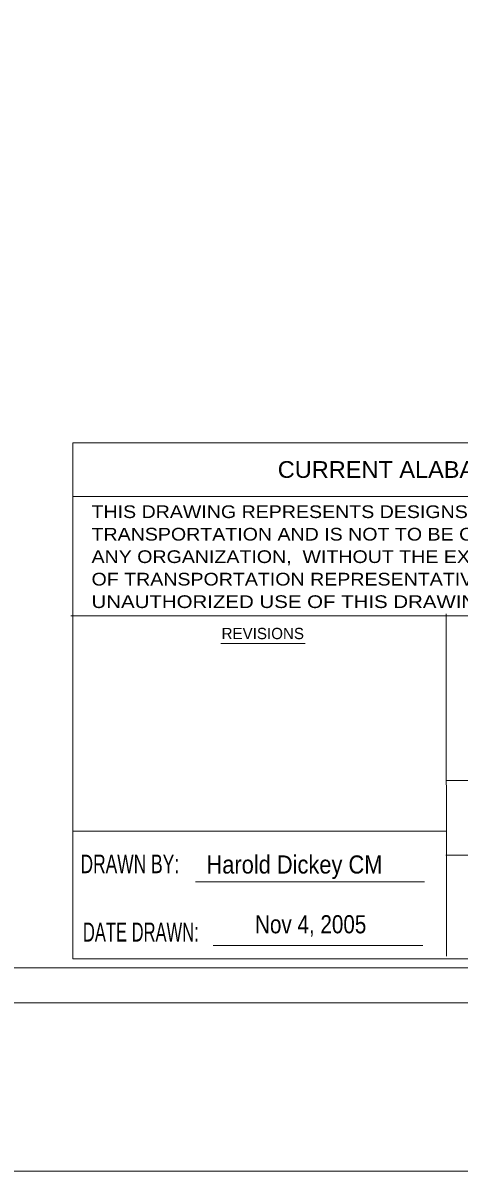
# Model space of a CAD drawing. Extents: x -524 to 383, y -357 to 344.
# Drawn here: x 79.5 to 181.2, y -356.8 to -88.8 of the extents above; entities that cross this region are included whole.
import ezdxf
from ezdxf.enums import TextEntityAlignment as Align

# ---------------------------------------------------------------- set-up
doc = ezdxf.new("R2010")
doc.units = 0
doc.header["$LTSCALE"] = 1.9
doc.layers.add('1', color=7, linetype='Continuous', lineweight=13)

msp = doc.modelspace()

# ---------------------------------------------------------------- linework, layer by layer
at = {"layer": '1'}
for p, q in [((345.836, -199.331), (91.073, -199.331)), ((345.371, -227.214), (90.622, -227.214)), ((178.198, -306.664), (178.139, -226.737)), ((125.631, -233.703), (145.277, -233.703)), ((178.078, -265.647), (345.836, -265.647)), ((91.073, -277.49), (178.078, -277.49)), ((91.073, -277.49), (178.078, -277.49)), ((178.078, -283.063), (345.836, -283.063)), ((119.663, -289.336), (173.106, -289.336)), ((123.784, -304.201), (172.752, -304.201))]:
    msp.add_line(p, q, dxfattribs=at)
for points in [[(383.194, 344.427), (383.194, -356.824), (-524.306, -356.824), (-524.306, 344.427)], [(-505.747, -317.532), (358.96, -317.532), (358.96, 296.273), (-505.747, 296.273)], [(349.92, 287.38), (-495.639, 287.38), (-495.639, -309.374), (349.92, -309.374)], [(345.623, -186.799), (91.072, -186.799), (91.072, -307.311), (345.623, -307.311)]]:
    msp.add_lwpolyline(points, close=True, dxfattribs=at)

# ---------------------------------------------------------------- texts
for s, height, width, p in [('CURRENT ALABAMA DEPARTMENT OF TRANSPORTATION', 3.908, 1.05, (216.324, -195.01)), ('Harold Dickey CM', 4.232, 0.9, (142.78, -287.374)), ('Nov 4, 2005', 4.232, 0.85, (146.563, -301.329))]:
    msp.add_text(s, height=height, dxfattribs=dict(at, width=width)).set_placement(p, align=Align.CENTER)
for s, height, width, p in [('THIS DRAWING REPRESENTS DESIGNS PREPARED FOR USE BY THE ALABAMA DEPARTMENT OF', 2.968, 1.15, (95.458, -204.392)), ('TRANSPORTATION AND IS NOT TO BE COPIED,  REPRODUCED,  ALTERED,  OR USED BY ANYONE,  OR', 2.968, 1.15, (95.458, -209.642)), ('ANY ORGANIZATION,  WITHOUT THE EXPRESSED WRITTEN CONSENT OF THE ALABAMA DEPARTMENT', 2.968, 1.15, (95.458, -214.887)), ('OF TRANSPORTATION REPRESENTATIVE AUTHORIZED TO APPROVE THIS USE.   ANYONE MAKING', 2.968, 1.15, (95.458, -220.138)), ('UNAUTHORIZED USE OF THIS DRAWING MAY BE PROSECUTED TO THE FULLEST EXTENT OF THE LAW.', 2.968, 1.2, (95.458, -225.394)), ('DRAWN BY:', 4.334, 0.7, (92.886, -287.294)), ('DATE DRAWN:', 4.44, 0.65, (93.438, -303.255))]:
    msp.add_text(s, height=height, dxfattribs=dict(at, width=width)).set_placement(p)
msp.add_text('REVISIONS', height=2.64, dxfattribs=at).set_placement((135.396, -232.659), align=Align.CENTER)

doc.saveas('drawing.dxf')
